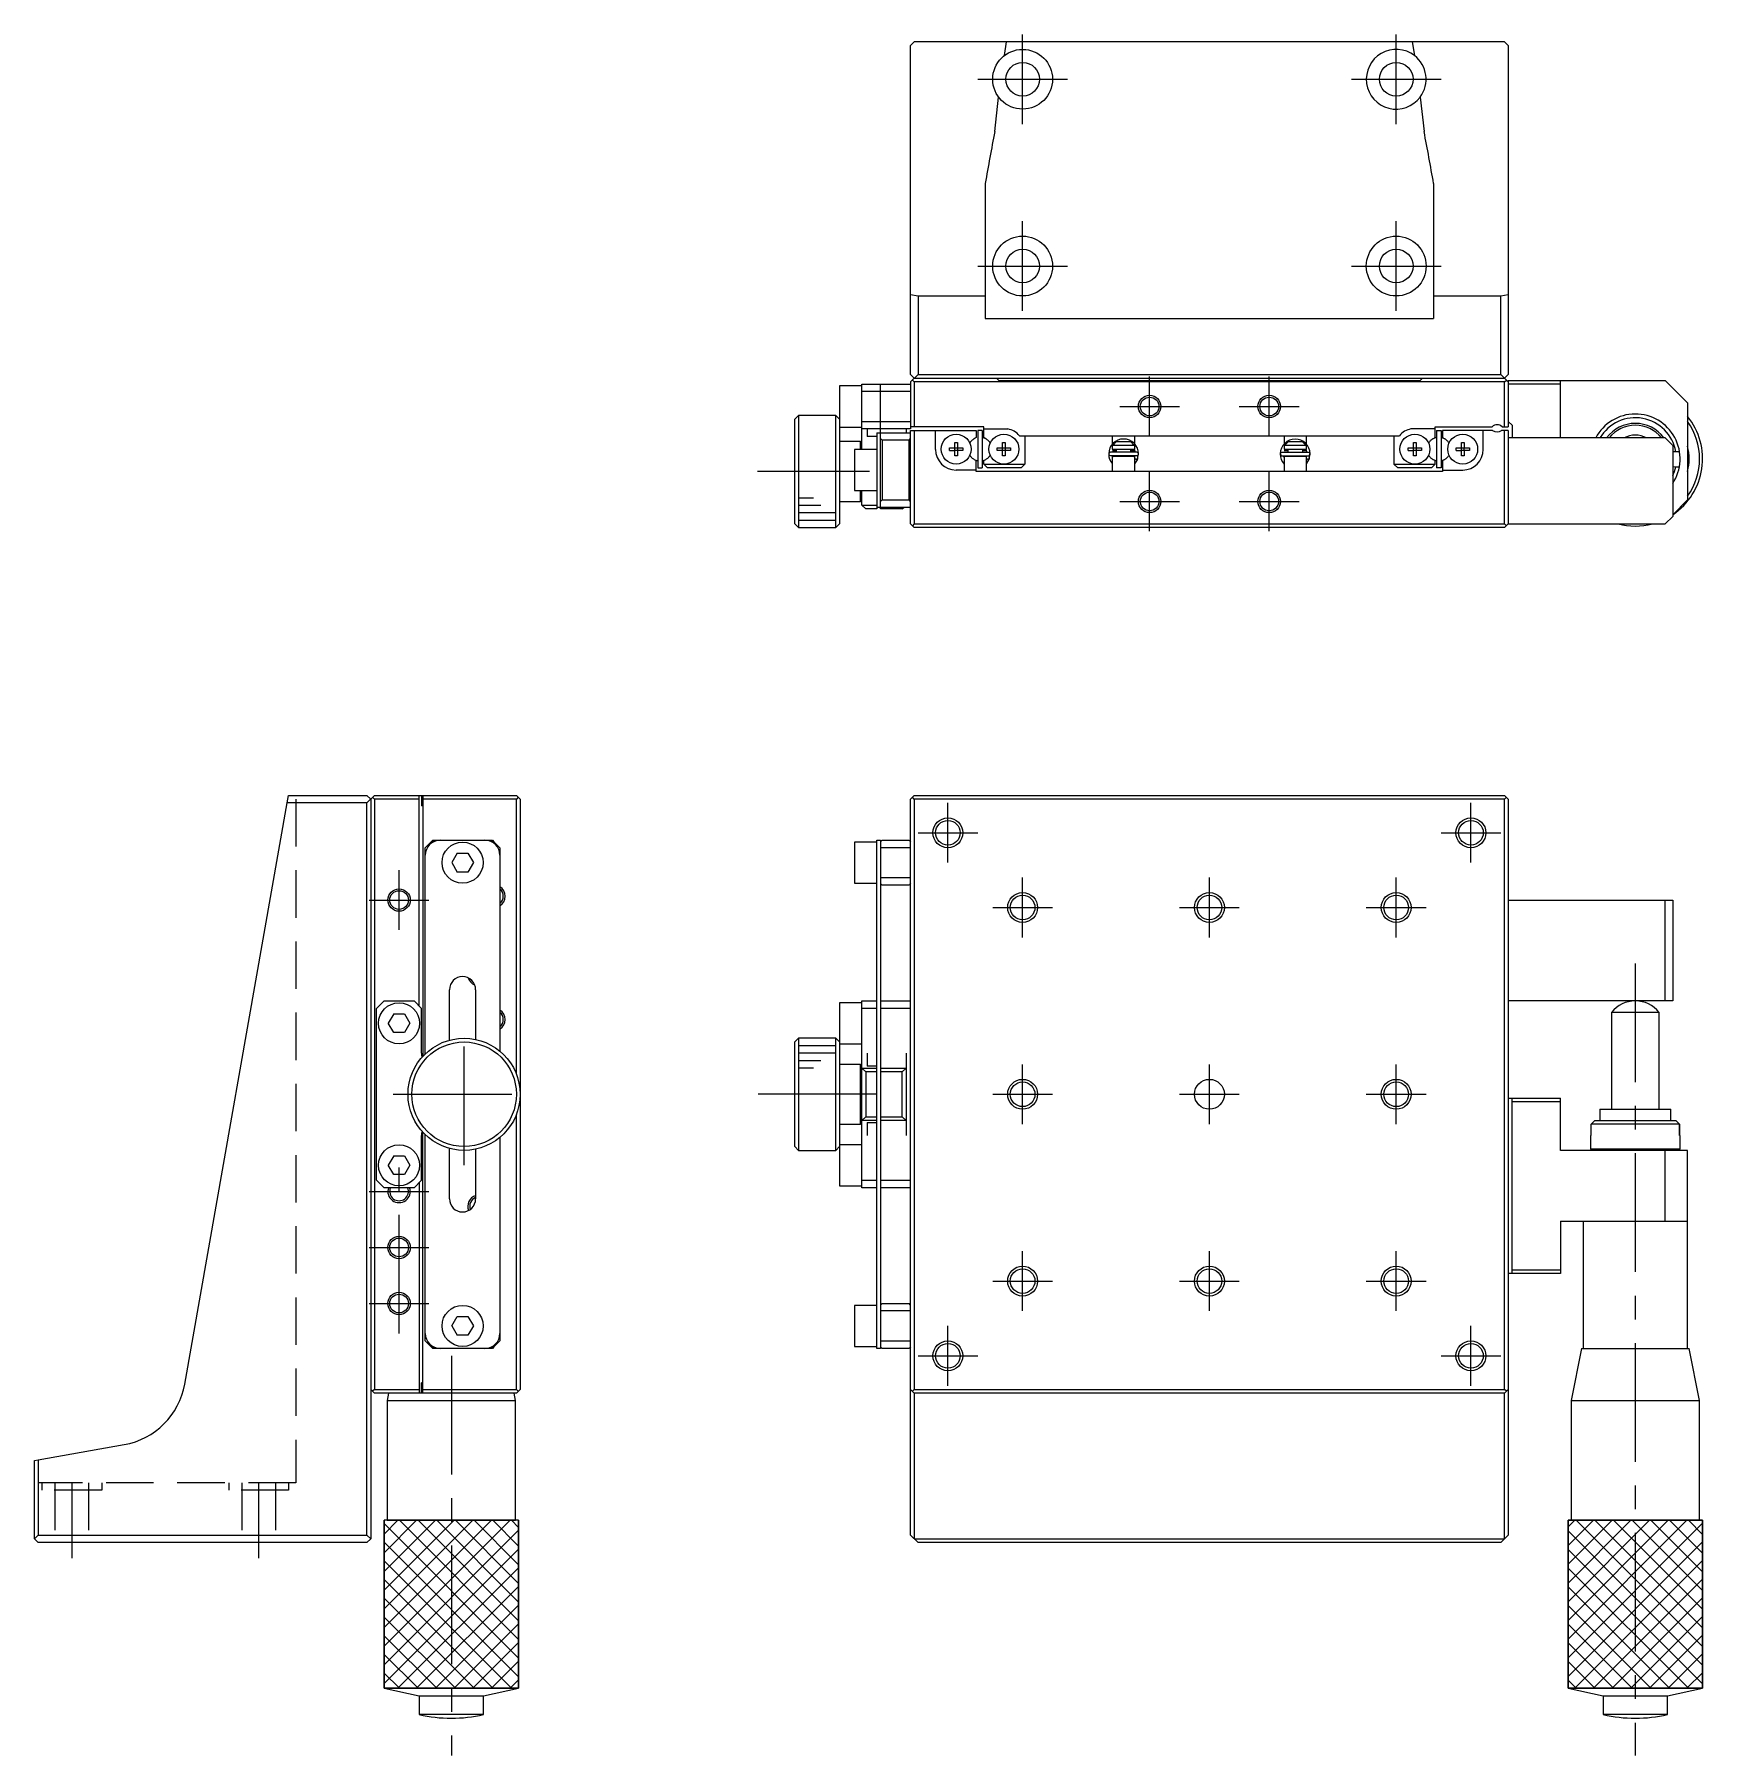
# Model space of a CAD drawing. Extents: x 0 to 488, y -8 to 338.
# Drawn here: x 0 to 223.2, y 107.7 to 338 of the extents above; entities that cross this region are included whole.
import ezdxf

# ---------------------------------------------------------------- set-up
doc = ezdxf.new("R2010")
doc.units = 0
doc.header["$LTSCALE"] = 0.5
doc.linetypes.add('CENTER', pattern=[50.8, 31.75, -6.35, 6.35, -6.35])
doc.linetypes.add('DASHED', pattern=[19.05, 12.7, -6.35])
for name, color, linetype in [('MSM_CENTER', 1, 'CENTER'), ('MSM_CONTINUOUS', 7, 'CONTINUOUS'), ('MSM_DASHED', 4, 'DASHED'), ('MSM_NARROW', 5, 'CONTINUOUS')]:
    doc.layers.add(name, color=color, linetype=linetype)

msp = doc.modelspace()

# ---------------------------------------------------------------- linework, layer by layer
at = {"layer": 'MSM_CENTER'}
for p, q in [((132.25, 326), (132.25, 338)), ((182.250009, 326.000008), (182.250009, 337.999995)), ((126.25, 332), (138.25, 332)), ((176.250016, 332.000001), (188.250003, 332.000001)), ((132.25, 301), (132.25, 313)), ((182.249987, 301.00038), (182.249987, 313.000353)), ((126.25, 307), (138.25, 307)), ((176.25, 307.000367), (188.249973, 307.000367)), ((149.25, 284.2), (149.25, 292.2)), ((165.25, 284.2), (165.25, 292.2)), ((145.25, 288.2), (153.25, 288.2)), ((161.25, 288.2), (169.25, 288.2)), ((111.75, 279.5), (96.75, 279.5)), ((149.25, 271.5), (149.25, 279.5)), ((165.25, 271.5), (165.25, 279.5)), ((145.25, 275.5), (153.25, 275.5)), ((161.25, 275.5), (169.25, 275.5)), ((122.25, 227.155071), (122.25, 235.155071)), ((192.25, 227.155071), (192.25, 235.155071)), ((118.25, 231.155071), (126.25, 231.155071)), ((188.25, 231.155071), (196.25, 231.155071)), ((48.8, 218.155071), (48.8, 226.155071)), ((132.25, 217.155071), (132.25, 225.155071)), ((157.25, 217.155071), (157.25, 225.155071)), ((182.25, 217.155071), (182.25, 225.155071)), ((44.8, 222.155071), (52.8, 222.155071)), ((128.25, 221.155071), (136.25, 221.155071)), ((153.25, 221.155071), (161.25, 221.155071)), ((178.25, 221.155071), (186.25, 221.155071)), ((214.25, 213.654914), (214.25, 107.655071)), ((57.5, 186.655071), (57.5, 205.655071)), ((132.25, 192.155071), (132.25, 200.155071)), ((157.25, 192.155071), (157.25, 200.155071)), ((182.25, 192.155071), (182.25, 200.155071)), ((48, 196.155071), (67, 196.155071)), ((112.75, 196.155071), (96.75, 196.155071)), ((128.25, 196.155071), (136.25, 196.155071)), ((153.25, 196.155071), (161.25, 196.155071)), ((178.25, 196.155071), (186.25, 196.155071)), ((48.8, 164.155071), (48.8, 187.155071)), ((44.8, 183.155071), (52.8, 183.155071)), ((44.8, 175.655071), (52.8, 175.655071)), ((132.25, 167.155071), (132.25, 175.155071)), ((157.25, 167.155071), (157.25, 175.155071)), ((182.25, 167.155071), (182.25, 175.155071)), ((128.25, 171.155071), (136.25, 171.155071)), ((153.25, 171.155071), (161.25, 171.155071)), ((178.25, 171.155071), (186.25, 171.155071)), ((44.8, 168.155071), (52.8, 168.155071)), ((122.25, 157.155071), (122.25, 165.155071)), ((192.25, 157.155071), (192.25, 165.155071)), ((55.8, 161.155071), (55.8, 107.655071)), ((118.25, 161.155071), (126.25, 161.155071)), ((188.25, 161.155071), (196.25, 161.155071)), ((5, 144.066908), (5, 134.066908)), ((30, 144.066908), (30, 134.066908))]:
    msp.add_line(p, q, dxfattribs=at)
at = {"layer": 'MSM_CONTINUOUS'}
for p, q in [((117.75, 337), (117.25, 336.5)), ((117.25, 292.5), (117.25, 336.5)), ((196.75, 337), (117.75, 337)), ((129.805355, 335.166025), (130.108572, 337)), ((184.391428, 337), (184.694645, 335.166025)), ((197.25, 336.5), (196.75, 337)), ((197.25, 336.5), (197.25, 292.5)), ((128.523977, 325.001351), (129.033002, 329.622832)), ((185.466998, 329.622832), (185.976023, 325.001351)), ((127.25, 318.056759), (127.25, 300)), ((187.25, 318.056759), (187.25, 300)), ((117.25, 303.176327), (118.25, 303)), ((118.25, 303), (127.25, 303)), ((118.25, 303), (118.25, 292.5)), ((187.25, 303), (196.25, 303)), ((196.25, 303), (197.25, 303.176327)), ((196.25, 292.5), (196.25, 303)), ((127.25, 300), (187.25, 300)), ((107.75, 290.95), (107.75, 272.5)), ((110.75, 290.95), (107.75, 290.95)), ((110.75, 291.2), (117.25, 291.2)), ((110.75, 282.45), (110.75, 291.2)), ((113.25, 274.5), (113.25, 291.2)), ((118.25, 292.5), (117.25, 291.5)), ((117.25, 292.5), (117.75, 292)), ((117.25, 291.5), (117.25, 285.2)), ((117.5, 291.75), (117.75, 291.5)), ((117.75, 292), (196.75, 292)), ((196.75, 291.5), (117.75, 291.5)), ((117.75, 291.5), (117.75, 285.5)), ((118.25, 292.5), (196.25, 292.5)), ((129.1, 291.65), (128.75, 292)), ((185.4, 291.65), (129.1, 291.65)), ((185.75, 292), (185.4, 291.65)), ((196.25, 292.5), (197.25, 291.5)), ((196.75, 292), (197.25, 292.5)), ((196.75, 291.5), (197, 291.75)), ((196.75, 285.5), (196.75, 291.5)), ((197.25, 291.7), (218.25, 291.7)), ((197.25, 291.7), (197.25, 285.5)), ((204.25, 291.2), (197.25, 291.2)), ((204.25, 284), (204.25, 291.7)), ((221.25, 288.7), (218.25, 291.7)), ((117.25, 290.2), (110.75, 290.2)), ((221.25, 288.7), (221.25, 275.7)), ((102.25, 287), (101.75, 286.5)), ((101.75, 272.5), (101.75, 286.5)), ((102.25, 287), (102.25, 272)), ((107.25, 287), (102.25, 287)), ((107.25, 272), (107.25, 287)), ((107.75, 286.5), (107.25, 287)), ((110.75, 286.2), (117.25, 286.2)), ((197.25, 286.2), (197.75, 285.7)), ((197.75, 285.7), (197.75, 284)), ((107.75, 285.45), (110.75, 285.45)), ((110.55, 283.5), (107.75, 283.5)), ((110.55, 282.45), (110.55, 283.5)), ((110.75, 283.3), (110.55, 283.5)), ((117.25, 285.2), (110.75, 285.2)), ((111.45, 285.2), (111.45, 284.2)), ((112.75, 284.2), (111.45, 284.2)), ((112.75, 284.7), (112.75, 274.5)), ((112.75, 284.7), (117.25, 284.7)), ((113.25, 283.9), (113.45, 283.7)), ((117.05, 283.7), (113.45, 283.7)), ((113.45, 283.7), (113.45, 275.7)), ((116.65, 285.2), (116.65, 284.7)), ((117.05, 283.7), (117.25, 283.9)), ((117.05, 275.7), (117.05, 283.7)), ((127.05, 285.5), (117.25, 285.5)), ((117.25, 272.5), (117.25, 285)), ((117.25, 285), (126.05, 285)), ((117.75, 285), (117.75, 272.5)), ((120.6, 282.45), (120.6, 285)), ((123.17, 283.386361), (123.53, 283.386361)), ((123.17, 282.68), (123.17, 283.386361)), ((123.53, 283.386361), (123.53, 282.68)), ((126.05, 284.044412), (125.75625, 283.874815)), ((126.05, 285), (126.05, 284.044412)), ((126.25, 285), (126.25, 280)), ((126.85, 285), (126.25, 285)), ((126.85, 285), (126.85, 280)), ((127.05, 284.044412), (127.05, 285.5)), ((127.05, 285.2), (130.272015, 285.2)), ((127.34375, 283.874815), (127.05, 284.044412)), ((129.57, 283.386361), (129.93, 283.386361)), ((129.57, 282.68), (129.57, 283.386361)), ((129.93, 283.386361), (129.93, 282.68)), ((131.829062, 284.3), (182.670938, 284.3)), ((132.55, 284.3), (132.55, 280.5)), ((144.25, 284.3), (144.25, 283.15339)), ((144.304317, 283), (144.833485, 283.5)), ((144.833485, 283.5), (146.666515, 283.5)), ((146.666515, 283.5), (147.195683, 283)), ((147.25, 283.197432), (147.25, 284.3)), ((167.25, 284.3), (167.25, 283.186982)), ((167.304317, 283), (167.833485, 283.5)), ((167.833485, 283.5), (169.666515, 283.5)), ((169.666515, 283.5), (170.195683, 283)), ((170.25, 283.145384), (170.25, 284.3)), ((181.95, 284.3), (181.95, 280.5)), ((187.45, 285.2), (184.227985, 285.2)), ((184.57, 283.386361), (184.93, 283.386361)), ((184.57, 282.68), (184.57, 283.386361)), ((184.93, 283.386361), (184.93, 282.68)), ((187.15625, 283.874815), (187.45, 284.044412)), ((187.45, 285.5), (195.088562, 285.5)), ((187.45, 284.044412), (187.45, 285.5)), ((187.65, 285), (187.65, 280)), ((187.65, 285), (188.25, 285)), ((188.25, 285), (188.25, 280)), ((188.45, 285), (188.45, 284.044412)), ((195.15, 285), (188.45, 285)), ((188.45, 284.044412), (188.74375, 283.874815)), ((190.97, 283.386361), (191.33, 283.386361)), ((190.97, 282.68), (190.97, 283.386361)), ((191.33, 283.386361), (191.33, 282.68)), ((193.9, 282.45), (193.9, 285)), ((197.25, 285), (196.35, 285)), ((196.411438, 285.5), (197.25, 285.5)), ((196.75, 272.5), (196.75, 285)), ((197.25, 285), (197.25, 272.5)), ((218.25, 284), (197.25, 284)), ((219.25, 283), (218.25, 284)), ((109.75, 282.45), (109.75, 276.95)), ((112.75, 282.45), (109.75, 282.45)), ((122.463639, 282.68), (123.17, 282.68)), ((122.463639, 282.32), (122.463639, 282.68)), ((122.463639, 282.32), (123.17, 282.32)), ((123.180372, 282.669628), (123.17, 282.68)), ((123.180372, 282.330372), (123.17, 282.32)), ((123.17, 281.613639), (123.17, 282.32)), ((123.53, 281.613639), (123.17, 281.613639)), ((123.180372, 282.669628), (123.519628, 282.669628)), ((123.180372, 282.330372), (123.180372, 282.669628)), ((123.519628, 282.330372), (123.180372, 282.330372)), ((123.519628, 282.669628), (123.53, 282.68)), ((123.519628, 282.669628), (123.519628, 282.330372)), ((123.519628, 282.330372), (123.53, 282.32)), ((123.53, 282.68), (124.236361, 282.68)), ((123.53, 282.32), (123.53, 281.613639)), ((124.236361, 282.32), (123.53, 282.32)), ((124.236361, 282.68), (124.236361, 282.32)), ((125.75625, 281.125185), (126.05, 280.955588)), ((127.05, 280.955588), (127.34375, 281.125185)), ((128.863639, 282.68), (129.57, 282.68)), ((128.863639, 282.32), (128.863639, 282.68)), ((129.57, 282.32), (128.863639, 282.32)), ((129.580372, 282.669628), (129.57, 282.68)), ((129.580372, 282.330372), (129.57, 282.32)), ((129.57, 281.613639), (129.57, 282.32)), ((129.93, 281.613639), (129.57, 281.613639)), ((129.580372, 282.669628), (129.919628, 282.669628)), ((129.580372, 282.330372), (129.580372, 282.669628)), ((129.919628, 282.330372), (129.580372, 282.330372)), ((129.919628, 282.669628), (129.93, 282.68)), ((129.919628, 282.669628), (129.919628, 282.330372)), ((129.919628, 282.330372), (129.93, 282.32)), ((129.93, 282.68), (130.636361, 282.68)), ((129.93, 282.32), (129.93, 281.613639)), ((130.636361, 282.32), (129.93, 282.32)), ((130.636361, 282.68), (130.636361, 282.32)), ((143.902653, 281.141535), (143.903022, 281.140381)), ((143.903022, 281.140381), (143.903769, 281.138065)), ((143.903769, 281.138065), (143.904159, 281.136868)), ((143.904159, 281.136868), (143.904694, 281.135234)), ((143.904694, 281.135234), (143.905004, 281.134293)), ((143.905004, 281.134293), (143.905497, 281.132808)), ((143.905497, 281.132808), (143.905808, 281.131876)), ((143.905808, 281.131876), (143.906524, 281.129746)), ((143.906524, 281.129746), (143.924264, 281.082757)), ((143.92432, 281.086318), (143.923967, 281.084188)), ((143.923967, 281.084188), (143.924743, 281.084506)), ((143.924264, 281.082757), (143.923967, 281.084188)), ((143.925281, 281.083013), (143.941763, 281.044758)), ((147.544371, 282.079494), (143.994371, 282.079494)), ((143.994371, 281.629494), (147.544371, 281.629494)), ((144.259537, 281.499986), (144.234753, 281.629476)), ((144.25, 283.152642), (144.25, 283.15254)), ((147.25, 283), (144.25, 283)), ((144.25, 283), (144.25, 282.5)), ((144.25, 282.5), (147.25, 282.5)), ((147.25, 281.5), (144.25, 281.5)), ((144.25, 281.5), (144.25, 279.5)), ((144.284103, 282.3), (144.75, 282.3)), ((144.359223, 281.500041), (144.593923, 281.629494)), ((144.75, 282.5), (144.75, 282.079494)), ((144.75, 281.629494), (144.75, 281.5)), ((146.75, 282.079494), (146.75, 282.5)), ((146.75, 282.3), (147.25, 282.3)), ((146.75, 281.5), (146.75, 281.629494)), ((146.944819, 281.629494), (147.179525, 281.500031)), ((147.179353, 282.50005), (147.303976, 282.079546)), ((147.609702, 281.07409), (147.249971, 281.202907)), ((147.25, 283.19646), (147.25, 283.196563)), ((147.25, 282.5), (147.25, 283)), ((147.25, 282.31435), (147.25, 282.314497)), ((147.25, 282.314128), (147.25, 282.314272)), ((147.25, 282.3), (147.25, 282.314106)), ((147.25, 279.5), (147.25, 281.5)), ((147.262371, 281.206373), (147.25, 281.213404)), ((147.250152, 280.512023), (147.613551, 281.083229)), ((147.275823, 281.199067), (147.262371, 281.206373)), ((147.290255, 281.19154), (147.275823, 281.199067)), ((147.305559, 281.183849), (147.290255, 281.19154)), ((147.321621, 281.17605), (147.305559, 281.183849)), ((147.338321, 281.168203), (147.321621, 281.17605)), ((147.355534, 281.160366), (147.338321, 281.168203)), ((147.373131, 281.152597), (147.355534, 281.160366)), ((147.39098, 281.144956), (147.373131, 281.152597)), ((147.408949, 281.137498), (147.39098, 281.144956)), ((147.426902, 281.13028), (147.408949, 281.137498)), ((147.444705, 281.123356), (147.426902, 281.13028)), ((147.462226, 281.116777), (147.444705, 281.123356)), ((147.479332, 281.110592), (147.462226, 281.116777)), ((147.495897, 281.104849), (147.479332, 281.110592)), ((147.511796, 281.09959), (147.495897, 281.104849)), ((147.526911, 281.094853), (147.511796, 281.09959)), ((147.541128, 281.090676), (147.526911, 281.094853)), ((147.554341, 281.087088), (147.541128, 281.090676)), ((147.566451, 281.084117), (147.554341, 281.087088)), ((147.577367, 281.081785), (147.566451, 281.084117)), ((147.587009, 281.080109), (147.577367, 281.081785)), ((147.595304, 281.079102), (147.587009, 281.080109)), ((147.59527, 281.0409), (147.767904, 281.825854)), ((147.602189, 281.078772), (147.595304, 281.079102)), ((147.607614, 281.07912), (147.602189, 281.078772)), ((147.611537, 281.080145), (147.607614, 281.07912)), ((147.61393, 281.081839), (147.611537, 281.080145)), ((147.613221, 281.63825), (147.612443, 281.640081)), ((147.626348, 281.604949), (147.613221, 281.63825)), ((147.614774, 281.084188), (147.61393, 281.081839)), ((147.614478, 281.082757), (147.626815, 281.114344)), ((147.637794, 281.571046), (147.626348, 281.604949)), ((147.626815, 281.114344), (147.638201, 281.148275)), ((147.647531, 281.536624), (147.637794, 281.571046)), ((147.638201, 281.148275), (147.647876, 281.182724)), ((147.655537, 281.501767), (147.647531, 281.536624)), ((147.647876, 281.182724), (147.655816, 281.217603)), ((147.661792, 281.46656), (147.655537, 281.501767)), ((147.655816, 281.217603), (147.662004, 281.252828)), ((147.666281, 281.43109), (147.661792, 281.46656)), ((147.662004, 281.252828), (147.666423, 281.288311)), ((147.668994, 281.395442), (147.666281, 281.43109)), ((147.666423, 281.288311), (147.669065, 281.323966)), ((147.669922, 281.359705), (147.668994, 281.395442)), ((147.669065, 281.323966), (147.669922, 281.359705)), ((166.86497, 281.132306), (166.865339, 281.131153)), ((166.865339, 281.131153), (166.866086, 281.128837)), ((166.866086, 281.128837), (166.866475, 281.127639)), ((166.866475, 281.127639), (166.867011, 281.126005)), ((166.867011, 281.126005), (166.867321, 281.125065)), ((166.867321, 281.125065), (166.867814, 281.123579)), ((166.867814, 281.123579), (166.868125, 281.122648)), ((166.868125, 281.122648), (166.868841, 281.120518)), ((166.868841, 281.120518), (166.88658, 281.073528)), ((166.886636, 281.07709), (166.886284, 281.074959)), ((166.886284, 281.074959), (166.887059, 281.075278)), ((166.88658, 281.073528), (166.886284, 281.074959)), ((166.887597, 281.073784), (166.900553, 281.043529)), ((170.506687, 282.070266), (166.956687, 282.070266)), ((166.956687, 281.620266), (170.506687, 281.620266)), ((167.220725, 281.495572), (167.197069, 281.620248)), ((167.249626, 281.388766), (167.220725, 281.495572)), ((167.25, 283.186763), (167.25, 283.186619)), ((170.25, 283), (167.25, 283)), ((167.25, 283), (167.25, 282.5)), ((167.25, 282.5), (170.25, 282.5)), ((167.25, 282.3), (167.75, 282.3)), ((170.25, 281.5), (167.25, 281.5)), ((167.25, 281.5), (167.25, 279.5)), ((167.327547, 281.500045), (167.556239, 281.620266)), ((167.75, 282.5), (167.75, 282.070266)), ((167.75, 281.620266), (167.75, 281.5)), ((169.75, 282.070266), (169.75, 282.5)), ((169.75, 282.3), (170.214547, 282.3)), ((169.75, 281.5), (169.75, 281.620266)), ((169.907136, 281.620266), (170.135853, 281.500008)), ((170.137421, 282.500038), (170.266292, 282.070318)), ((170.572019, 281.064862), (170.249962, 281.173237)), ((170.25, 282.5), (170.25, 283)), ((170.25, 279.5), (170.25, 281.5)), ((170.263593, 281.176745), (170.25, 281.183632)), ((170.250169, 280.545646), (170.575868, 281.074)), ((170.277825, 281.169759), (170.263593, 281.176745)), ((170.29261, 281.162715), (170.277825, 281.169759)), ((170.307857, 281.155658), (170.29261, 281.162715)), ((170.323476, 281.148628), (170.307857, 281.155658)), ((170.33937, 281.141669), (170.323476, 281.148628)), ((170.355446, 281.134823), (170.33937, 281.141669)), ((170.371604, 281.128131), (170.355446, 281.134823)), ((170.387748, 281.121634), (170.371604, 281.128131)), ((170.40378, 281.11537), (170.387748, 281.121634)), ((170.419603, 281.109378), (170.40378, 281.11537)), ((170.435121, 281.103695), (170.419603, 281.109378)), ((170.450241, 281.098353), (170.435121, 281.103695)), ((170.464871, 281.093386), (170.450241, 281.098353)), ((170.478922, 281.088824), (170.464871, 281.093386)), ((170.49231, 281.084694), (170.478922, 281.088824)), ((170.504954, 281.081022), (170.49231, 281.084694)), ((170.516776, 281.077828), (170.504954, 281.081022)), ((170.527707, 281.075134), (170.516776, 281.077828)), ((170.537679, 281.072954), (170.527707, 281.075134)), ((170.546633, 281.071303), (170.537679, 281.072954)), ((170.554514, 281.07019), (170.546633, 281.071303)), ((170.561275, 281.069622), (170.554514, 281.07019)), ((170.557587, 281.031672), (170.572167, 281.065224)), ((170.566874, 281.069602), (170.561275, 281.069622)), ((170.571278, 281.070131), (170.566874, 281.069602)), ((170.574461, 281.071205), (170.571278, 281.070131)), ((170.572167, 281.065224), (170.73022, 281.816625)), ((170.576402, 281.072818), (170.574461, 281.071205)), ((170.575538, 281.629022), (170.57476, 281.630853)), ((170.588664, 281.595721), (170.575538, 281.629022)), ((170.577091, 281.074959), (170.576402, 281.072818)), ((170.576795, 281.073528), (170.589132, 281.105115)), ((170.60011, 281.561817), (170.588664, 281.595721)), ((170.589132, 281.105115), (170.600517, 281.139047)), ((170.609848, 281.527395), (170.60011, 281.561817)), ((170.600517, 281.139047), (170.610192, 281.173496)), ((170.617854, 281.492538), (170.609848, 281.527395)), ((170.610192, 281.173496), (170.618133, 281.208375)), ((170.624109, 281.457331), (170.617854, 281.492538)), ((170.618133, 281.208375), (170.62432, 281.243599)), ((170.628598, 281.421861), (170.624109, 281.457331)), ((170.62432, 281.243599), (170.62874, 281.279082)), ((170.63131, 281.386214), (170.628598, 281.421861)), ((170.62874, 281.279082), (170.631381, 281.314737)), ((170.632239, 281.350477), (170.63131, 281.386214)), ((170.631381, 281.314737), (170.632239, 281.350477)), ((183.863639, 282.68), (184.57, 282.68)), ((183.863639, 282.32), (183.863639, 282.68)), ((183.863639, 282.32), (184.57, 282.32)), ((184.580372, 282.669628), (184.57, 282.68)), ((184.580372, 282.330372), (184.57, 282.32)), ((184.57, 281.613639), (184.57, 282.32)), ((184.93, 281.613639), (184.57, 281.613639)), ((184.580372, 282.669628), (184.919628, 282.669628)), ((184.580372, 282.330372), (184.580372, 282.669628)), ((184.919628, 282.330372), (184.580372, 282.330372)), ((184.919628, 282.669628), (184.93, 282.68)), ((184.919628, 282.669628), (184.919628, 282.330372)), ((184.919628, 282.330372), (184.93, 282.32)), ((184.93, 282.68), (185.636361, 282.68)), ((184.93, 282.32), (184.93, 281.613639)), ((185.636361, 282.32), (184.93, 282.32)), ((185.636361, 282.68), (185.636361, 282.32)), ((187.45, 280.955588), (187.15625, 281.125185)), ((188.74375, 281.125185), (188.45, 280.955588)), ((190.263639, 282.68), (190.97, 282.68)), ((190.263639, 282.32), (190.263639, 282.68)), ((190.263639, 282.32), (190.97, 282.32)), ((190.980372, 282.669628), (190.97, 282.68)), ((190.980372, 282.330372), (190.97, 282.32)), ((190.97, 281.613639), (190.97, 282.32)), ((191.33, 281.613639), (190.97, 281.613639)), ((190.980372, 282.669628), (191.319628, 282.669628)), ((190.980372, 282.330372), (190.980372, 282.669628)), ((191.319628, 282.330372), (190.980372, 282.330372)), ((191.319628, 282.669628), (191.33, 282.68)), ((191.319628, 282.669628), (191.319628, 282.330372)), ((191.319628, 282.330372), (191.33, 282.32)), ((191.33, 282.68), (192.036361, 282.68)), ((191.33, 282.32), (191.33, 281.613639)), ((192.036361, 282.32), (191.33, 282.32)), ((192.036361, 282.68), (192.036361, 282.32)), ((219.25, 283), (219.25, 273.5)), ((220.174894, 282.14638), (219.25, 282.154756)), ((219.667162, 282.150978), (219.25, 282.154756)), ((220.174894, 282.14638), (219.667162, 282.150978)), ((126.05, 279.7), (123.35, 279.7)), ((126.05, 279.5), (126.05, 280.955588)), ((188.45, 279.5), (126.05, 279.5)), ((126.25, 280), (126.85, 280)), ((127.05, 280.5), (127.05, 280.955588)), ((127.05, 280.5), (132.55, 280.5)), ((127.55, 280), (127.05, 280.5)), ((132.05, 280), (127.55, 280)), ((132.55, 280.5), (132.05, 280)), ((181.95, 280.5), (187.45, 280.5)), ((182.45, 280), (181.95, 280.5)), ((186.95, 280), (182.45, 280)), ((187.45, 280.5), (186.95, 280)), ((187.45, 280.5), (187.45, 280.955588)), ((188.25, 280), (187.65, 280)), ((188.45, 280.955588), (188.45, 279.5)), ((188.45, 279.7), (191.15, 279.7)), ((219.25, 280.154674), (219.649049, 280.15106)), ((219.649049, 280.15106), (220.156781, 280.146462)), ((109.75, 276.95), (112.75, 276.95)), ((110.55, 275.5), (110.55, 276.95)), ((110.75, 275), (110.75, 276.95)), ((107.75, 275.5), (110.55, 275.5)), ((110.55, 275.5), (110.75, 275.7)), ((110.75, 275), (112.75, 275)), ((110.75, 275), (111.25, 274.5)), ((112.75, 274.5), (111.25, 274.5)), ((117.25, 274.7), (112.75, 274.7)), ((113.45, 275.7), (113.25, 275.5)), ((116.15, 274.5), (113.25, 274.5)), ((113.45, 275.7), (117.05, 275.7)), ((116.15, 274.5), (116.35, 274.7)), ((117.25, 275.5), (117.05, 275.7)), ((219.25, 273.7), (221.25, 275.7)), ((101.75, 272.5), (102.25, 272)), ((102.25, 272), (107.25, 272)), ((107.25, 272), (107.75, 272.5)), ((117.75, 272), (117.25, 272.5)), ((117.75, 272.5), (117.5, 272.25)), ((117.75, 272.5), (196.75, 272.5)), ((196.75, 272), (117.75, 272)), ((197, 272.25), (196.75, 272.5)), ((196.75, 272), (197.25, 272.5)), ((197.25, 272.5), (218.25, 272.5)), ((218.25, 272.5), (219.25, 273.5)), ((20.110244, 157.382352), (33.823673, 235.155071)), ((33.823673, 235.155071), (34, 236.155071)), ((44.5, 235.155071), (33.823673, 235.155071)), ((34, 236.155071), (44.5, 236.155071)), ((45, 235.655071), (44.5, 236.155071)), ((44.5, 235.155071), (45.5, 236.155071)), ((44.5, 137.155071), (44.5, 235.155071)), ((45, 235.655071), (45, 136.655071)), ((45.25, 235.905071), (45.5, 235.655071)), ((45.5, 236.155071), (64.5, 236.155071)), ((45.5, 235.655071), (45.5, 156.655071)), ((51.5, 235.655071), (45.5, 235.655071)), ((51.5, 207.955071), (51.5, 236.155071)), ((51.8, 236.155071), (51.8, 234.755071)), ((52, 236.155071), (52, 201.25409)), ((64.5, 235.655071), (52, 235.655071)), ((64.5, 236.155071), (65, 235.655071)), ((64.75, 235.905071), (64.5, 235.655071)), ((64.5, 198.847653), (64.5, 235.655071)), ((65, 235.655071), (65, 156.655071)), ((117.75, 236.155071), (117.25, 235.655071)), ((117.25, 137.155071), (117.25, 235.655071)), ((117.75, 235.655071), (117.5, 235.905071)), ((117.75, 236.155071), (196.75, 236.155071)), ((117.75, 235.655071), (117.75, 156.655071)), ((196.75, 235.655071), (117.75, 235.655071)), ((197.25, 235.655071), (196.75, 236.155071)), ((196.75, 235.655071), (197, 235.905071)), ((196.75, 156.655071), (196.75, 235.655071)), ((197.25, 235.655071), (197.25, 137.155071)), ((52, 234.755071), (51.8, 234.755071)), ((53.1, 229.955071), (52.3, 229.155071)), ((52.3, 201.559698), (52.3, 229.155071)), ((53.1, 229.955071), (53.3, 230.155071)), ((53.42822, 229.955071), (53.1, 229.955071)), ((53.3, 230.155071), (61.3, 230.155071)), ((56.578312, 228.405071), (55.856624, 227.155071)), ((56.578312, 228.405071), (58.021688, 228.40507)), ((58.021688, 228.40507), (58.743376, 227.15507)), ((61.5, 229.955071), (61.17178, 229.955071)), ((61.3, 230.155071), (61.5, 229.955071)), ((62.3, 229.155071), (61.5, 229.955071)), ((62.3, 229.155071), (62.3, 201.917882)), ((109.75, 229.905071), (109.75, 224.405071)), ((112.75, 229.905071), (109.75, 229.905071)), ((112.75, 230.155071), (113.25, 230.155071)), ((112.75, 162.155071), (112.75, 230.155071)), ((113.45, 230.155071), (113.25, 229.955071)), ((113.25, 230.155071), (113.25, 162.155071)), ((117.25, 229.155071), (113.25, 229.155071)), ((113.45, 230.155071), (117.05, 230.155071)), ((117.05, 230.155071), (117.25, 229.955071)), ((55.856624, 227.155071), (56.578312, 225.905071)), ((58.021688, 225.90507), (56.578312, 225.905071)), ((58.743376, 227.15507), (58.021688, 225.90507)), ((109.75, 224.405071), (112.75, 224.405071)), ((113.25, 225.155071), (117.25, 225.155071)), ((113.25, 224.355071), (113.45, 224.155071)), ((117.05, 224.155071), (113.45, 224.155071)), ((117.25, 224.355071), (117.05, 224.155071)), ((197.25, 222.155071), (219.25, 222.155071)), ((218.25, 208.655071), (218.25, 222.155071)), ((219.25, 222.155071), (219.25, 208.655071)), ((55.55, 203.397135), (55.55, 210.155071)), ((59.05, 210.155071), (59.05, 203.493156)), ((46.8, 208.655071), (45.8, 207.655071)), ((45.8, 184.655071), (45.8, 207.655071)), ((46.8, 208.655071), (50.8, 208.655071)), ((51.8, 207.655071), (50.8, 208.655071)), ((51.8, 201.655071), (51.8, 207.655071)), ((107.75, 208.405071), (107.75, 183.905071)), ((110.75, 208.405071), (107.75, 208.405071)), ((110.75, 208.655071), (112.749999, 208.655071)), ((110.75, 183.655071), (110.75, 208.655071)), ((112.749999, 207.655071), (110.75, 207.655071)), ((113.25, 208.655071), (117.25, 208.655071)), ((117.25, 207.655071), (113.25, 207.655071)), ((219.25, 208.655071), (197.25, 208.655071)), ((48.078312, 206.905071), (47.356624, 205.655071)), ((48.078312, 204.405071), (47.356624, 205.655071)), ((48.078312, 206.905071), (49.521688, 206.905071)), ((49.521688, 206.905071), (50.243376, 205.655071)), ((50.243376, 205.655071), (49.521688, 204.405071)), ((217.425, 207.087891), (211.075, 207.087891)), ((211.075, 207.087891), (211.075, 194.155071)), ((217.425, 194.155071), (217.425, 207.087891)), ((49.521688, 204.405071), (48.078312, 204.405071)), ((102.25, 203.655071), (101.75, 203.155071)), ((101.75, 189.155071), (101.75, 203.155071)), ((102.25, 203.655071), (102.25, 188.655071)), ((107.25, 203.655071), (102.25, 203.655071)), ((107.25, 188.655071), (107.25, 203.655071)), ((107.75, 203.155071), (107.25, 203.655071)), ((107.75, 202.905071), (110.75, 202.905071)), ((111.45, 201.655071), (111.45, 199.92302)), ((116.65, 201.655071), (116.65, 190.655071)), ((110.55, 200.155071), (107.75, 200.155071)), ((110.55, 192.155071), (110.55, 200.155071)), ((110.75, 199.955071), (110.55, 200.155071)), ((110.75, 199.655071), (111.25, 199.155071)), ((110.75, 199.655071), (112.75, 199.655071)), ((111.25, 199.155071), (111.25, 193.155071)), ((112.75, 199.155071), (111.25, 199.155071)), ((112.75, 199.92302), (111.45, 199.92302)), ((113.25, 199.655071), (116.65, 199.655071)), ((116.15, 199.155071), (113.25, 199.155071)), ((116.15, 199.155071), (116.65, 199.655071)), ((116.15, 193.155071), (116.15, 199.155071)), ((197.25, 195.655071), (204.25, 195.655071)), ((197.75, 172.155071), (197.75, 195.655071)), ((204.25, 195.155071), (197.75, 195.155071)), ((204.25, 188.655071), (204.25, 195.655071)), ((209.5, 194.155071), (219, 194.155071)), ((209.5, 194.155071), (209.5, 192.655071)), ((219, 192.655071), (219, 194.155071)), ((64.5, 156.655071), (64.5, 193.462488)), ((107.75, 192.155071), (110.55, 192.155071)), ((110.55, 192.155071), (110.75, 192.355071)), ((110.75, 192.655071), (111.25, 193.155071)), ((112.75, 192.655071), (110.75, 192.655071)), ((111.25, 193.155071), (112.75, 193.155071)), ((111.45, 192.387121), (112.75, 192.387121)), ((111.45, 192.387121), (111.45, 190.655071)), ((113.25, 193.155071), (116.15, 193.155071)), ((116.65, 192.655071), (113.25, 192.655071)), ((116.15, 193.155071), (116.65, 192.655071)), ((208.325106, 192.155071), (208.832838, 192.655071)), ((208.325106, 190.655071), (208.325106, 192.155071)), ((220.156781, 192.155071), (208.325106, 192.155071)), ((208.832838, 192.655071), (219.667162, 192.655071)), ((219.649049, 192.655071), (220.156781, 192.155071)), ((220.174894, 192.155071), (219.667162, 192.655071)), ((220.156781, 192.155071), (220.156781, 190.655071)), ((220.174894, 190.655071), (220.174894, 192.155071)), ((51.8, 184.655071), (51.8, 190.655071)), ((52, 156.155071), (52, 191.056051)), ((52.3, 163.155071), (52.3, 190.750443)), ((55.55, 182.155071), (55.55, 188.913006)), ((62.3, 190.392259), (62.3, 163.155071)), ((101.75, 189.155071), (102.25, 188.655071)), ((107.25, 188.655071), (107.75, 189.155071)), ((110.75, 189.405071), (107.75, 189.405071)), ((208.25, 190.655071), (208.325106, 190.655071)), ((208.25, 190.655071), (208.25, 188.855071)), ((220.156781, 190.655071), (220.25, 190.655071)), ((220.25, 188.855071), (220.25, 190.655071)), ((48.078312, 187.905071), (47.356624, 186.655071)), ((48.078312, 185.405071), (47.356624, 186.655071)), ((48.078312, 187.905071), (49.521688, 187.905071)), ((49.521688, 187.905071), (50.243376, 186.655071)), ((50.243376, 186.655071), (49.521688, 185.405071)), ((59.05, 188.816985), (59.05, 182.155071)), ((102.25, 188.655071), (107.25, 188.655071)), ((221.25, 188.655071), (204.25, 188.655071)), ((208.25, 188.855071), (220.25, 188.855071)), ((208.25, 188.855071), (208.45, 188.655071)), ((218.25, 179.155071), (218.25, 188.655071)), ((220.05, 188.655071), (220.25, 188.855071)), ((221.25, 162.155071), (221.25, 188.655071)), ((45.8, 184.655071), (46.8, 183.655071)), ((49.521688, 185.405071), (48.078312, 185.405071)), ((50.8, 183.655071), (51.8, 184.655071)), ((51.5, 184.355071), (51.5, 156.155071)), ((110.75, 184.655071), (112.749999, 184.655071)), ((113.25, 184.655071), (117.25, 184.655071)), ((50.8, 183.655071), (46.8, 183.655071)), ((107.75, 183.905071), (110.75, 183.905071)), ((112.749999, 183.655071), (110.75, 183.655071)), ((117.25, 183.655071), (113.25, 183.655071)), ((204.25, 179.155071), (221.25, 179.155071)), ((204.25, 179.155071), (204.25, 172.155071)), ((207.25, 179.155071), (207.25, 162.155071)), ((204.25, 172.155071), (197.25, 172.155071)), ((197.75, 172.655071), (204.25, 172.655071)), ((113.45, 168.155071), (113.25, 167.955071)), ((113.45, 168.155071), (117.05, 168.155071)), ((117.25, 167.955071), (117.05, 168.155071)), ((55.856624, 165.155071), (56.578312, 166.405071)), ((56.578312, 166.405071), (58.021688, 166.40507)), ((58.021688, 166.40507), (58.743376, 165.15507)), ((109.75, 167.905071), (109.75, 162.405071)), ((112.75, 167.905071), (109.75, 167.905071)), ((117.25, 167.155071), (113.25, 167.155071)), ((55.856624, 165.155071), (56.578312, 163.905071)), ((58.021688, 163.90507), (56.578312, 163.905071)), ((58.743376, 165.15507), (58.021688, 163.90507)), ((52.3, 163.155071), (53.1, 162.355071)), ((53.1, 162.355071), (53.42822, 162.355071)), ((53.3, 162.155071), (53.1, 162.355071)), ((61.3, 162.155071), (53.3, 162.155071)), ((61.17178, 162.355071), (61.5, 162.355071)), ((61.5, 162.355071), (61.3, 162.155071)), ((62.3, 163.155071), (61.5, 162.355071)), ((109.75, 162.405071), (112.75, 162.405071)), ((113.25, 162.155071), (112.75, 162.155071)), ((113.25, 163.155071), (117.25, 163.155071)), ((113.25, 162.355071), (113.45, 162.155071)), ((117.05, 162.155071), (113.45, 162.155071)), ((117.25, 162.355071), (117.05, 162.155071)), ((207.05, 162.155071), (205.65, 155.155071)), ((207.05, 162.155071), (221.45, 162.155071)), ((222.85, 155.155071), (221.45, 162.155071)), ((45.5, 156.155071), (45, 156.655071)), ((45.5, 156.655071), (45.25, 156.405071)), ((45.5, 156.655071), (51.5, 156.655071)), ((52, 157.555071), (51.8, 157.555071)), ((51.8, 156.155071), (51.8, 157.555071)), ((52, 156.655071), (64.5, 156.655071)), ((64.5, 156.655071), (64.75, 156.405071)), ((65, 156.655071), (64.5, 156.155071)), ((117.25, 156.655071), (117.75, 156.155071)), ((117.5, 156.405071), (117.75, 156.655071)), ((117.75, 156.655071), (196.75, 156.655071)), ((197, 156.405071), (196.75, 156.655071)), ((196.75, 156.155071), (197.25, 156.655071)), ((64.5, 156.155071), (45.5, 156.155071)), ((47.4, 156.155071), (47.2, 155.155071)), ((47.2, 155.155071), (64.4, 155.155071)), ((47.2, 155.155071), (47.2, 139.155071)), ((64.4, 155.155071), (64.2, 156.155071)), ((64.4, 139.155071), (64.4, 155.155071)), ((196.75, 156.155071), (117.75, 156.155071)), ((117.75, 156.155071), (117.75, 136.655071)), ((196.75, 136.655071), (196.75, 156.155071)), ((205.65, 155.155071), (222.85, 155.155071)), ((205.65, 155.155071), (205.65, 139.155071)), ((222.85, 139.155071), (222.85, 155.155071)), ((0.5, 147.243234), (11.998649, 149.270756)), ((0, 147.155071), (0.5, 147.243234)), ((0, 136.655071), (0, 147.155071)), ((0.5, 147.243234), (0.5, 137.155071)), ((64.8, 139.155071), (46.8, 139.155071)), ((46.8, 116.655071), (46.8, 139.155071)), ((47.2, 139.155071), (64.4, 139.155071)), ((64.8, 139.155071), (64.8, 116.655071)), ((205.25, 139.155071), (223.25, 139.155071)), ((205.25, 116.655071), (205.25, 139.155071)), ((223.25, 139.155071), (223.25, 116.655071)), ((0.5, 137.155071), (0, 136.655071)), ((0, 136.655071), (0.5, 136.155071)), ((0.5, 137.155071), (44.5, 137.155071)), ((44.5, 136.155071), (0.5, 136.155071)), ((45, 136.655071), (44.5, 137.155071)), ((44.5, 136.155071), (45, 136.655071)), ((118.25, 136.155071), (117.25, 137.155071)), ((117.75, 136.655071), (196.75, 136.655071)), ((196.25, 136.155071), (118.25, 136.155071)), ((197.25, 137.155071), (196.25, 136.155071)), ((46.8, 116.655071), (51.5, 115.655071)), ((64.8, 116.655071), (46.8, 116.655071)), ((51.5, 115.655071), (60.1, 115.655071)), ((51.5, 115.655071), (51.5, 113.155071)), ((60.1, 115.655071), (64.8, 116.655071)), ((60.1, 113.155071), (60.1, 115.655071)), ((205.25, 116.655071), (209.95, 115.655071)), ((223.25, 116.655071), (205.25, 116.655071)), ((209.95, 115.655071), (218.55, 115.655071)), ((209.95, 115.655071), (209.95, 113.155071)), ((218.55, 115.655071), (223.25, 116.655071)), ((218.55, 113.155071), (218.55, 115.655071)), ((60.1, 113.155071), (51.5, 113.155071)), ((218.55, 113.155071), (209.95, 113.155071))]:
    msp.add_line(p, q, dxfattribs=at)
for centre, radius in [((132.25, 332), 4), ((132.25, 332), 2.25), ((182.25, 332), 2.25), ((132.25, 307), 4), ((182.249987, 307.000367), 3.999987), ((132.25, 307), 2.25), ((182.25, 307), 2.25), ((149.25, 288.2), 1.25), ((165.25, 288.2), 1.25), ((123.35, 282.5), 2), ((129.75, 282.5), 2), ((184.75, 282.5), 2), ((191.15, 282.5), 2), ((149.25, 275.5), 1.25), ((165.25, 275.5), 1.25), ((122.25, 231.155071), 1.65), ((192.25, 231.155071), 1.65), ((57.3, 227.155071), 2.75), ((48.8, 222.155071), 1.25), ((132.25, 221.155071), 1.65), ((157.25, 221.155071), 1.65), ((182.25, 221.155071), 1.65), ((48.8, 205.655071), 2.75), ((57.5, 196.155071), 7.5), ((57.5, 196.155071), 7), ((157.25, 196.155071), 2), ((132.25, 196.155071), 1.65), ((182.25, 196.155071), 1.65), ((48.8, 186.655071), 2.75), ((48.8, 175.655071), 1.25), ((132.25, 171.155071), 1.65), ((157.25, 171.155071), 1.65), ((182.25, 171.155071), 1.65), ((48.8, 168.155071), 1.25), ((57.3, 165.155071), 2.75), ((122.25, 161.155071), 1.65), ((192.25, 161.155071), 1.65)]:
    msp.add_circle(centre, radius, dxfattribs=at)
for centre, radius, start, end in [((182.250009, 332.000001), 3.999993, 52.326579, 323.537733), ((182.25, 332), 4, 323.537826, 52.326487), ((545.687077, 244.884124), 424.786795, 169.128572, 170.08091), ((-215.931526, 247.682737), 409.277224, 9.901046, 10.889473), ((195.75, 284.75), 1, 48.590378, 131.409622), ((214.25, 281.2), 6, 326.44269, 152.18186997), ((214.25, 281.2), 5.5, 9.956771, 149.396705), ((214.25, 281.2), 4.75, 36.119668, 143.880332), ((214.25, 281.2), 4.5, 38.478595, 141.521405), ((214.25, 281.2), 9, 304.140689, 38.94243404), ((214.25, 281.2), 8.6, 324.484016, 35.515984), ((126.66481, 282.385), 1.75, 134.995594, 148.113496), ((126.550001, 282.5), 1.5875, 135.000025, 149.566818), ((126.55, 282.5), 1.5875, 120, 135), ((126.550001, 282.5), 1.5875, 60.000031, 79.10691), ((126.55, 282.5), 1.5875, 45, 60), ((126.43519, 282.385), 1.75, 31.886504, 45.004406), ((126.550001, 282.5), 1.5875, 30.433263, 45.000025), ((129.75, 282.5), 2.75, 40.885193, 79.057501), ((145.769415, 281.854456), 1.998762, 0.738023, 179.187021), ((168.731732, 281.845227), 1.998762, 0.738023, 179.187021), ((184.75, 282.5), 2.75, 100.942499, 139.114807), ((188.06481, 282.385), 1.75, 134.995594, 148.113496), ((187.949999, 282.5), 1.5875, 134.999975, 149.566737), ((187.95, 282.5), 1.5875, 120, 135), ((187.949999, 282.5), 1.5875, 100.89309, 120), ((187.949999, 282.5), 1.5875, 60, 79.107076), ((187.95, 282.5), 1.5875, 45, 60), ((187.83519, 282.385), 1.75, 31.886504, 45.004406), ((187.949999, 282.5), 1.5875, 30.433182, 44.999975), ((195.75, 285.8), 1, 233.130102, 306.869898), ((214.25, 281.2), 3.175, 61.871171, 118.12882857), ((123.35, 282.45), 2.75, 180, 270), ((126.66481, 282.615), 1.75, 211.886504, 225.004406), ((126.550001, 282.5), 1.5875, 210.433182, 224.999975), ((126.55, 282.5), 1.5875, 225, 240), ((126.550001, 282.5), 1.5875, 239.999969, 259.10691), ((126.550001, 282.5), 1.5875, 280.893016, 299.999969), ((126.55, 282.5), 1.5875, 300, 315), ((126.43519, 282.615), 1.75, 314.995594, 328.113496), ((126.550001, 282.5), 1.5875, 314.999975, 329.566737), ((143.994371, 281.854494), 0.225, 90, 270), ((145.774021, 281.85609), 2.00346, 180.863794, 220.459737), ((147.544371, 281.854494), 0.225, 270, 90), ((166.956687, 281.845266), 0.225, 90, 270), ((168.735454, 281.846694), 2.002574, 180.859394, 222.103214), ((170.506687, 281.845266), 0.225, 270, 90), ((188.06481, 282.615), 1.75, 211.886504, 225.004406), ((187.949999, 282.5), 1.5875, 210.433263, 225.000025), ((187.95, 282.5), 1.5875, 225, 240), ((187.949999, 282.5), 1.5875, 240, 259.106974), ((187.949999, 282.5), 1.5875, 280.892924, 300.000031), ((187.95, 282.5), 1.5875, 300, 315), ((187.949999, 282.5), 1.5875, 315.000025, 329.566818), ((187.83519, 282.615), 1.75, 314.995594, 328.113496), ((191.15, 282.45), 2.75, 270, 0), ((214.25, 281.2), 7.2, 346.463797, 13.536203), ((214.25, 281.2), 5.5, 335.380023, 349.005407), ((214.25, 281.2), 9, 255.164888, 284.835112), ((54.3, 228.155071), 2, 90, 180), ((60.3, 228.155071), 2, 0, 90), ((61.5, 222.655071), 1.25, 309.791819, 50.208181), ((57.3, 210.155071), 1.75, 0, 180), ((59.5, 212.155071), 1.25, 213.19903, 231.348348), ((214.25, 204.654914), 4, 37.462651, 142.537349), ((61.5, 206.155071), 1.25, 309.791819, 50.208181), ((53.8, 201.655071), 2, 180, 195.665024), ((53.8, 190.655071), 2, 164.334976, 180), ((48.8, 183.155071), 1.25, 156.421822, 23.578178), ((57.3, 182.155071), 1.75, 180, 0), ((59.5, 181.155071), 1.25, 111.100196, 199.636643), ((54.3, 164.155071), 2, 180, 270), ((60.3, 164.155071), 2, 270, 0), ((10.262167, 159.118834), 10, 280, 350), ((55.8, 131.395071), 18.74, 256.734971, 283.26500541), ((214.25, 131.395071), 18.74, 256.734971, 283.26500541)]:
    msp.add_arc(centre, radius, start, end, dxfattribs=at)
at = {"layer": 'MSM_DASHED'}
for p, q in [((35, 235.655071), (35, 144.155071)), ((35, 144.155071), (0.5, 144.155071)), ((1, 144.155071), (1, 143.155071)), ((9, 143.155071), (1, 143.155071)), ((2.75, 144.155071), (2.75, 136.155071)), ((7.25, 144.155071), (7.25, 136.155071)), ((9, 144.155071), (9, 143.155071)), ((26, 144.155071), (26, 143.155071)), ((34, 143.155071), (26, 143.155071)), ((27.75, 144.155071), (27.75, 136.155071)), ((32.25, 144.155071), (32.25, 136.155071)), ((34, 144.155071), (34, 143.155071))]:
    msp.add_line(p, q, dxfattribs=at)
at = {"layer": 'MSM_NARROW'}
for p, q in [((102.25, 276), (104.25, 276)), ((102.25, 275), (105.25, 275)), ((102.25, 274), (107.25, 274)), ((102.25, 273), (107.25, 273)), ((107.25, 202.655071), (102.25, 202.655071)), ((107.25, 201.655071), (102.25, 201.655071)), ((105.25, 200.655071), (102.25, 200.655071)), ((104.25, 199.655071), (102.25, 199.655071)), ((46.8, 139.155071), (46.8, 116.655071)), ((46.8, 137.3), (48.655071, 139.155071)), ((46.8, 134.8), (51.155071, 139.155071)), ((46.8, 132.3), (53.655071, 139.155071)), ((46.8, 129.8), (56.155071, 139.155071)), ((46.8, 127.3), (58.655071, 139.155071)), ((46.8, 124.8), (61.155071, 139.155071)), ((46.8, 122.3), (63.655071, 139.155071)), ((46.8, 138.7), (64.8, 120.7)), ((48.844929, 139.155071), (64.8, 123.2)), ((51.344929, 139.155071), (64.8, 125.7)), ((53.844929, 139.155071), (64.8, 128.2)), ((56.344929, 139.155071), (64.8, 130.7)), ((58.844929, 139.155071), (64.8, 133.2)), ((61.344929, 139.155071), (64.8, 135.7)), ((63.844929, 139.155071), (64.8, 138.2)), ((64.8, 116.655071), (64.8, 139.155071)), ((223.25, 139.155071), (205.25, 139.155071)), ((205.25, 139.155071), (205.25, 116.655071)), ((205.25, 138.25), (206.155071, 139.155071)), ((205.25, 135.75), (208.655071, 139.155071)), ((205.25, 133.25), (211.155071, 139.155071)), ((205.25, 130.75), (213.655071, 139.155071)), ((205.25, 128.25), (216.155071, 139.155071)), ((205.25, 125.75), (218.655071, 139.155071)), ((205.25, 123.25), (221.155071, 139.155071)), ((205.25, 120.75), (223.25, 138.75)), ((206.344929, 139.155071), (223.25, 122.25)), ((208.844929, 139.155071), (223.25, 124.75)), ((211.344929, 139.155071), (223.25, 127.25)), ((213.844929, 139.155071), (223.25, 129.75)), ((216.344929, 139.155071), (223.25, 132.25)), ((218.844929, 139.155071), (223.25, 134.75)), ((221.344929, 139.155071), (223.25, 137.25)), ((223.25, 116.655071), (223.25, 139.155071)), ((46.8, 119.8), (64.8, 137.8)), ((46.8, 136.2), (64.8, 118.2)), ((205.25, 137.75), (223.25, 119.75)), ((205.25, 118.25), (223.25, 136.25)), ((46.8, 117.3), (64.8, 135.3)), ((46.8, 133.7), (63.844929, 116.655071)), ((205.25, 135.25), (223.25, 117.25)), ((206.155071, 116.655071), (223.25, 133.75)), ((48.655071, 116.655071), (64.8, 132.8)), ((205.25, 132.75), (221.344929, 116.655071)), ((46.8, 131.2), (61.344929, 116.655071)), ((51.155071, 116.655071), (64.8, 130.3)), ((205.25, 130.25), (218.844929, 116.655071)), ((208.655071, 116.655071), (223.25, 131.25)), ((46.8, 128.7), (58.844929, 116.655071)), ((53.655071, 116.655071), (64.8, 127.8)), ((205.25, 127.75), (216.344929, 116.655071)), ((211.155071, 116.655071), (223.25, 128.75)), ((46.8, 126.2), (56.344929, 116.655071)), ((56.155071, 116.655071), (64.8, 125.3)), ((205.25, 125.25), (213.844929, 116.655071)), ((213.655071, 116.655071), (223.25, 126.25)), ((46.8, 123.7), (53.844929, 116.655071)), ((58.655071, 116.655071), (64.8, 122.8)), ((205.25, 122.75), (211.344929, 116.655071)), ((216.155071, 116.655071), (223.25, 123.75)), ((46.8, 121.2), (51.344929, 116.655071)), ((61.155071, 116.655071), (64.8, 120.3)), ((205.25, 120.25), (208.844929, 116.655071)), ((218.655071, 116.655071), (223.25, 121.25)), ((46.8, 118.7), (48.844929, 116.655071)), ((63.655071, 116.655071), (64.8, 117.8)), ((205.25, 117.75), (206.344929, 116.655071)), ((221.155071, 116.655071), (223.25, 118.75)), ((46.8, 116.655071), (64.8, 116.655071)), ((205.25, 116.655071), (223.25, 116.655071))]:
    msp.add_line(p, q, dxfattribs=at)
for centre, radius in [((149.25, 288.2), 1.5), ((165.25, 288.2), 1.5), ((149.25, 275.5), 1.5), ((165.25, 275.5), 1.5), ((122.25, 231.155071), 2), ((192.25, 231.155071), 2), ((48.8, 222.155071), 1.5), ((132.25, 221.155071), 2), ((157.25, 221.155071), 2), ((182.25, 221.155071), 2), ((132.25, 196.155071), 2), ((182.25, 196.155071), 2), ((48.8, 175.655071), 1.5), ((132.25, 171.155071), 2), ((157.25, 171.155071), 2), ((182.25, 171.155071), 2), ((48.8, 168.155071), 1.5), ((122.25, 161.155071), 2), ((192.25, 161.155071), 2)]:
    msp.add_circle(centre, radius, dxfattribs=at)
for centre, start, end in [((61.5, 222.655071), 302.230953, 57.769047), ((59.5, 212.155071), 196.429146, 248.118232), ((61.5, 206.155071), 302.230953, 57.769047), ((48.8, 183.155071), 160.528779, 19.471221), ((59.5, 181.155071), 107.457603, 201.65104)]:
    msp.add_arc(centre, 1.5, start, end, dxfattribs=at)

doc.saveas('drawing.dxf')
